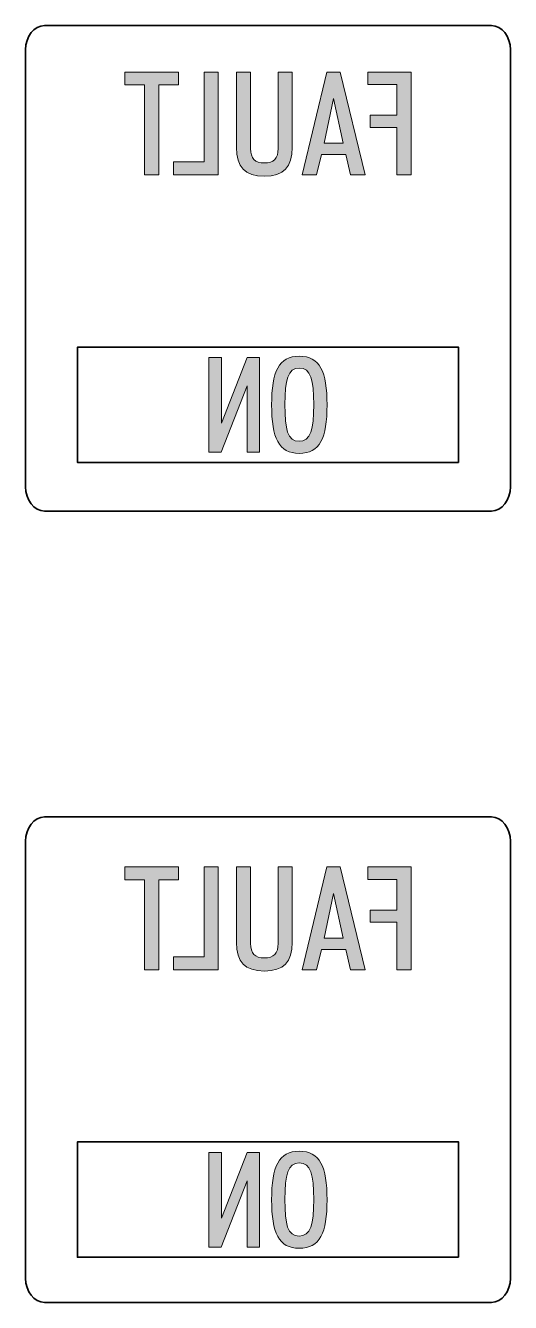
# Model space of a CAD drawing. Header units: millimetres. Extents: x 8 to 201, y 31 to 295.
# Drawn here: x 142.24 to 156.24, y 31.37 to 68.19 of the extents above; entities that cross this region are included whole.
import ezdxf

# ---------------------------------------------------------------- set-up
doc = ezdxf.new("R2010")
doc.units = ezdxf.units.MM
doc.header["$MEASUREMENT"] = 0
doc.layers.add('Layer 1', color=7, linetype='Continuous', lineweight=0)

# ---------------------------------------------------------------- blocks, each defined once
blk = doc.blocks.new('Block_41')
at = {"layer": 'Layer 1', "true_color": 0x1d1e1b, "transparency": 33554687}
h = blk.add_hatch(color=250, dxfattribs=at)
h.dxf.hatch_style = 2
edge = h.paths.add_edge_path()
edge.add_spline(control_points=[(150.558, 34.337), (150.558, 35.053), (150.467, 35.39), (150.139, 35.39), (149.811, 35.39), (149.724, 35.053), (149.724, 34.337), (149.724, 33.621), (149.799, 33.28), (150.135, 33.28), (150.459, 33.28), (150.558, 33.617), (150.558, 34.337)], knot_values=[0, 0, 0, 0, 1, 1, 1, 2, 2, 2, 3, 3, 3, 4, 4, 4, 4], degree=3, periodic=0)
edge = h.paths.add_edge_path()
edge.add_spline(control_points=[(150.941, 34.329), (150.941, 33.371), (150.732, 32.931), (150.139, 32.931), (149.546, 32.931), (149.341, 33.375), (149.341, 34.329), (149.341, 35.287), (149.546, 35.731), (150.139, 35.731), (150.732, 35.731), (150.941, 35.287), (150.941, 34.329)], knot_values=[0, 0, 0, 0, 1, 1, 1, 2, 2, 2, 3, 3, 3, 4, 4, 4, 4], degree=3, periodic=0)
h = blk.add_hatch(color=250, dxfattribs=at)
h.dxf.hatch_style = 2
edge = h.paths.add_edge_path()
edge.add_spline(control_points=[(148.989, 32.966), (148.989, 32.966), (148.63, 32.966), (148.63, 32.966), (148.63, 32.966), (148.63, 34.877), (148.63, 34.877), (148.63, 34.877), (147.887, 32.966), (147.887, 32.966), (147.887, 32.966), (147.531, 32.966), (147.531, 32.966), (147.531, 32.966), (147.531, 35.697), (147.531, 35.697), (147.531, 35.697), (147.891, 35.697), (147.891, 35.697), (147.891, 35.697), (147.891, 33.801), (147.891, 33.801), (147.891, 33.801), (148.638, 35.697), (148.638, 35.697), (148.638, 35.697), (148.989, 35.697), (148.989, 35.697), (148.989, 35.697), (148.989, 32.966), (148.989, 32.966)], knot_values=[0, 0, 0, 0, 1, 1, 1, 2, 2, 2, 3, 3, 3, 4, 4, 4, 5, 5, 5, 6, 6, 6, 7, 7, 7, 8, 8, 8, 9, 9, 9, 10, 10, 10, 10], degree=3, periodic=0)
at = {"layer": 'Layer 1'}
for points, knots in [([(150.941, 34.329), (150.941, 33.371), (150.732, 32.931), (150.139, 32.931), (149.546, 32.931), (149.341, 33.375), (149.341, 34.329), (149.341, 35.287), (149.546, 35.731), (150.139, 35.731), (150.732, 35.731), (150.941, 35.287), (150.941, 34.329)], [0, 0, 0, 0, 1, 1, 1, 2, 2, 2, 3, 3, 3, 4, 4, 4, 4]), ([(148.989, 32.966), (148.989, 32.966), (148.63, 32.966), (148.63, 32.966), (148.63, 32.966), (148.63, 34.877), (148.63, 34.877), (148.63, 34.877), (147.887, 32.966), (147.887, 32.966), (147.887, 32.966), (147.531, 32.966), (147.531, 32.966), (147.531, 32.966), (147.531, 35.697), (147.531, 35.697), (147.531, 35.697), (147.891, 35.697), (147.891, 35.697), (147.891, 35.697), (147.891, 33.801), (147.891, 33.801), (147.891, 33.801), (148.638, 35.697), (148.638, 35.697), (148.638, 35.697), (148.989, 35.697), (148.989, 35.697), (148.989, 35.697), (148.989, 32.966), (148.989, 32.966)], [0, 0, 0, 0, 1, 1, 1, 2, 2, 2, 3, 3, 3, 4, 4, 4, 5, 5, 5, 6, 6, 6, 7, 7, 7, 8, 8, 8, 9, 9, 9, 10, 10, 10, 10]), ([(150.558, 34.337), (150.558, 35.053), (150.467, 35.39), (150.139, 35.39), (149.811, 35.39), (149.724, 35.053), (149.724, 34.337), (149.724, 33.621), (149.799, 33.28), (150.135, 33.28), (150.459, 33.28), (150.558, 33.617), (150.558, 34.337)], [0, 0, 0, 0, 1, 1, 1, 2, 2, 2, 3, 3, 3, 4, 4, 4, 4])]:
    blk.add_open_spline(points, degree=3, knots=knots, dxfattribs=at)
blk = doc.blocks.new('Block_42')
at = {"layer": 'Layer 1', "true_color": 0x1d1e1b, "transparency": 33554687}
h = blk.add_hatch(color=250, dxfattribs=at)
h.dxf.hatch_style = 2
edge = h.paths.add_edge_path()
edge.add_spline(control_points=[(146.084, 40.963), (146.084, 40.963), (145.668, 40.963), (145.668, 40.963), (145.668, 40.963), (145.668, 43.556), (145.668, 43.556), (145.668, 43.556), (145.102, 43.556), (145.102, 43.556), (145.102, 43.556), (145.102, 43.926), (145.102, 43.926), (145.102, 43.926), (146.649, 43.926), (146.649, 43.926), (146.649, 43.926), (146.649, 43.556), (146.649, 43.556), (146.649, 43.556), (146.084, 43.556), (146.084, 43.556), (146.084, 43.556), (146.084, 40.963), (146.084, 40.963)], knot_values=[0, 0, 0, 0, 1, 1, 1, 2, 2, 2, 3, 3, 3, 4, 4, 4, 5, 5, 5, 6, 6, 6, 7, 7, 7, 8, 8, 8, 8], degree=3, periodic=0)
h = blk.add_hatch(color=250, dxfattribs=at)
h.dxf.hatch_style = 2
edge = h.paths.add_edge_path()
edge.add_spline(control_points=[(147.802, 40.963), (147.802, 40.963), (146.508, 40.963), (146.508, 40.963), (146.508, 40.963), (146.508, 41.333), (146.508, 41.333), (146.508, 41.333), (147.391, 41.333), (147.391, 41.333), (147.391, 41.333), (147.391, 43.926), (147.391, 43.926), (147.391, 43.926), (147.802, 43.926), (147.802, 43.926), (147.802, 43.926), (147.802, 40.963), (147.802, 40.963)], knot_values=[0, 0, 0, 0, 1, 1, 1, 2, 2, 2, 3, 3, 3, 4, 4, 4, 5, 5, 5, 6, 6, 6, 6], degree=3, periodic=0)
h = blk.add_hatch(color=250, dxfattribs=at)
h.dxf.hatch_style = 2
edge = h.paths.add_edge_path()
edge.add_spline(control_points=[(149.937, 41.753), (149.937, 41.184), (149.693, 40.926), (149.131, 40.926), (148.57, 40.926), (148.325, 41.184), (148.325, 41.753), (148.325, 41.753), (148.325, 43.926), (148.325, 43.926), (148.325, 43.926), (148.733, 43.926), (148.733, 43.926), (148.733, 43.926), (148.733, 41.72), (148.733, 41.72), (148.733, 41.437), (148.861, 41.304), (149.131, 41.304), (149.401, 41.304), (149.53, 41.437), (149.53, 41.72), (149.53, 41.72), (149.53, 43.926), (149.53, 43.926), (149.53, 43.926), (149.937, 43.926), (149.937, 43.926), (149.937, 43.926), (149.937, 41.753), (149.937, 41.753)], knot_values=[0, 0, 0, 0, 1, 1, 1, 2, 2, 2, 3, 3, 3, 4, 4, 4, 5, 5, 5, 6, 6, 6, 7, 7, 7, 8, 8, 8, 9, 9, 9, 10, 10, 10, 10], degree=3, periodic=0)
h = blk.add_hatch(color=250, dxfattribs=at)
h.dxf.hatch_style = 2
edge = h.paths.add_edge_path()
edge.add_spline(control_points=[(151.128, 43.162), (151.128, 43.162), (150.854, 41.877), (150.854, 41.877), (150.854, 41.877), (151.403, 41.877), (151.403, 41.877), (151.403, 41.877), (151.128, 43.162), (151.128, 43.162)], knot_values=[0, 0, 0, 0, 1, 1, 1, 2, 2, 2, 3, 3, 3, 3], degree=3, periodic=0)
edge = h.paths.add_edge_path()
edge.add_spline(control_points=[(152.037, 40.963), (152.037, 40.963), (151.621, 40.963), (151.621, 40.963), (151.621, 40.963), (151.48, 41.545), (151.48, 41.545), (151.48, 41.545), (150.781, 41.545), (150.781, 41.545), (150.781, 41.545), (150.636, 40.963), (150.636, 40.963), (150.636, 40.963), (150.22, 40.963), (150.22, 40.963), (150.22, 40.963), (150.936, 43.926), (150.936, 43.926), (150.936, 43.926), (151.321, 43.926), (151.321, 43.926), (151.321, 43.926), (152.037, 40.963), (152.037, 40.963)], knot_values=[0, 0, 0, 0, 1, 1, 1, 2, 2, 2, 3, 3, 3, 4, 4, 4, 5, 5, 5, 6, 6, 6, 7, 7, 7, 8, 8, 8, 8], degree=3, periodic=0)
h = blk.add_hatch(color=250, dxfattribs=at)
h.dxf.hatch_style = 2
edge = h.paths.add_edge_path()
edge.add_spline(control_points=[(153.371, 40.963), (153.371, 40.963), (152.959, 40.963), (152.959, 40.963), (152.959, 40.963), (152.959, 42.331), (152.959, 42.331), (152.959, 42.331), (152.188, 42.331), (152.188, 42.331), (152.188, 42.331), (152.188, 42.684), (152.188, 42.684), (152.188, 42.684), (152.959, 42.684), (152.959, 42.684), (152.959, 42.684), (152.959, 43.569), (152.959, 43.569), (152.959, 43.569), (152.119, 43.569), (152.119, 43.569), (152.119, 43.569), (152.119, 43.926), (152.119, 43.926), (152.119, 43.926), (153.371, 43.926), (153.371, 43.926), (153.371, 43.926), (153.371, 40.963), (153.371, 40.963)], knot_values=[0, 0, 0, 0, 1, 1, 1, 2, 2, 2, 3, 3, 3, 4, 4, 4, 5, 5, 5, 6, 6, 6, 7, 7, 7, 8, 8, 8, 9, 9, 9, 10, 10, 10, 10], degree=3, periodic=0)
at = {"layer": 'Layer 1'}
for points, knots in [([(146.084, 40.963), (146.084, 40.963), (145.668, 40.963), (145.668, 40.963), (145.668, 40.963), (145.668, 43.556), (145.668, 43.556), (145.668, 43.556), (145.102, 43.556), (145.102, 43.556), (145.102, 43.556), (145.102, 43.926), (145.102, 43.926), (145.102, 43.926), (146.649, 43.926), (146.649, 43.926), (146.649, 43.926), (146.649, 43.556), (146.649, 43.556), (146.649, 43.556), (146.084, 43.556), (146.084, 43.556), (146.084, 43.556), (146.084, 40.963), (146.084, 40.963)], [0, 0, 0, 0, 1, 1, 1, 2, 2, 2, 3, 3, 3, 4, 4, 4, 5, 5, 5, 6, 6, 6, 7, 7, 7, 8, 8, 8, 8]), ([(147.802, 40.963), (147.802, 40.963), (146.508, 40.963), (146.508, 40.963), (146.508, 40.963), (146.508, 41.333), (146.508, 41.333), (146.508, 41.333), (147.391, 41.333), (147.391, 41.333), (147.391, 41.333), (147.391, 43.926), (147.391, 43.926), (147.391, 43.926), (147.802, 43.926), (147.802, 43.926), (147.802, 43.926), (147.802, 40.963), (147.802, 40.963)], [0, 0, 0, 0, 1, 1, 1, 2, 2, 2, 3, 3, 3, 4, 4, 4, 5, 5, 5, 6, 6, 6, 6]), ([(149.937, 41.753), (149.937, 41.184), (149.693, 40.926), (149.131, 40.926), (148.57, 40.926), (148.325, 41.184), (148.325, 41.753), (148.325, 41.753), (148.325, 43.926), (148.325, 43.926), (148.325, 43.926), (148.733, 43.926), (148.733, 43.926), (148.733, 43.926), (148.733, 41.72), (148.733, 41.72), (148.733, 41.437), (148.861, 41.304), (149.131, 41.304), (149.401, 41.304), (149.53, 41.437), (149.53, 41.72), (149.53, 41.72), (149.53, 43.926), (149.53, 43.926), (149.53, 43.926), (149.937, 43.926), (149.937, 43.926), (149.937, 43.926), (149.937, 41.753), (149.937, 41.753)], [0, 0, 0, 0, 1, 1, 1, 2, 2, 2, 3, 3, 3, 4, 4, 4, 5, 5, 5, 6, 6, 6, 7, 7, 7, 8, 8, 8, 9, 9, 9, 10, 10, 10, 10]), ([(152.037, 40.963), (152.037, 40.963), (151.621, 40.963), (151.621, 40.963), (151.621, 40.963), (151.48, 41.545), (151.48, 41.545), (151.48, 41.545), (150.781, 41.545), (150.781, 41.545), (150.781, 41.545), (150.636, 40.963), (150.636, 40.963), (150.636, 40.963), (150.22, 40.963), (150.22, 40.963), (150.22, 40.963), (150.936, 43.926), (150.936, 43.926), (150.936, 43.926), (151.321, 43.926), (151.321, 43.926), (151.321, 43.926), (152.037, 40.963), (152.037, 40.963)], [0, 0, 0, 0, 1, 1, 1, 2, 2, 2, 3, 3, 3, 4, 4, 4, 5, 5, 5, 6, 6, 6, 7, 7, 7, 8, 8, 8, 8]), ([(153.371, 40.963), (153.371, 40.963), (152.959, 40.963), (152.959, 40.963), (152.959, 40.963), (152.959, 42.331), (152.959, 42.331), (152.959, 42.331), (152.188, 42.331), (152.188, 42.331), (152.188, 42.331), (152.188, 42.684), (152.188, 42.684), (152.188, 42.684), (152.959, 42.684), (152.959, 42.684), (152.959, 42.684), (152.959, 43.569), (152.959, 43.569), (152.959, 43.569), (152.119, 43.569), (152.119, 43.569), (152.119, 43.569), (152.119, 43.926), (152.119, 43.926), (152.119, 43.926), (153.371, 43.926), (153.371, 43.926), (153.371, 43.926), (153.371, 40.963), (153.371, 40.963)], [0, 0, 0, 0, 1, 1, 1, 2, 2, 2, 3, 3, 3, 4, 4, 4, 5, 5, 5, 6, 6, 6, 7, 7, 7, 8, 8, 8, 9, 9, 9, 10, 10, 10, 10]), ([(151.128, 43.162), (151.128, 43.162), (150.854, 41.877), (150.854, 41.877), (150.854, 41.877), (151.403, 41.877), (151.403, 41.877), (151.403, 41.877), (151.128, 43.162), (151.128, 43.162)], [0, 0, 0, 0, 1, 1, 1, 2, 2, 2, 3, 3, 3, 3])]:
    blk.add_open_spline(points, degree=3, knots=knots, dxfattribs=at)
blk = doc.blocks.new('Block_162')
at = {"layer": 'Layer 1', "true_color": 0x1d1e1b, "transparency": 33554687}
h = blk.add_hatch(color=250, dxfattribs=at)
h.dxf.hatch_style = 2
edge = h.paths.add_edge_path()
edge.add_spline(control_points=[(148.989, 55.888), (148.989, 55.888), (148.63, 55.888), (148.63, 55.888), (148.63, 55.888), (148.63, 57.8), (148.63, 57.8), (148.63, 57.8), (147.887, 55.888), (147.887, 55.888), (147.887, 55.888), (147.531, 55.888), (147.531, 55.888), (147.531, 55.888), (147.531, 58.619), (147.531, 58.619), (147.531, 58.619), (147.891, 58.619), (147.891, 58.619), (147.891, 58.619), (147.891, 56.723), (147.891, 56.723), (147.891, 56.723), (148.638, 58.619), (148.638, 58.619), (148.638, 58.619), (148.989, 58.619), (148.989, 58.619), (148.989, 58.619), (148.989, 55.888), (148.989, 55.888)], knot_values=[0, 0, 0, 0, 1, 1, 1, 2, 2, 2, 3, 3, 3, 4, 4, 4, 5, 5, 5, 6, 6, 6, 7, 7, 7, 8, 8, 8, 9, 9, 9, 10, 10, 10, 10], degree=3, periodic=0)
h = blk.add_hatch(color=250, dxfattribs=at)
h.dxf.hatch_style = 2
edge = h.paths.add_edge_path()
edge.add_spline(control_points=[(150.558, 57.26), (150.558, 57.976), (150.467, 58.313), (150.139, 58.313), (149.811, 58.313), (149.724, 57.976), (149.724, 57.26), (149.724, 56.543), (149.799, 56.202), (150.135, 56.202), (150.459, 56.202), (150.558, 56.54), (150.558, 57.26)], knot_values=[0, 0, 0, 0, 1, 1, 1, 2, 2, 2, 3, 3, 3, 4, 4, 4, 4], degree=3, periodic=0)
edge = h.paths.add_edge_path()
edge.add_spline(control_points=[(150.941, 57.252), (150.941, 56.294), (150.732, 55.854), (150.139, 55.854), (149.546, 55.854), (149.341, 56.298), (149.341, 57.252), (149.341, 58.21), (149.546, 58.654), (150.139, 58.654), (150.732, 58.654), (150.941, 58.21), (150.941, 57.252)], knot_values=[0, 0, 0, 0, 1, 1, 1, 2, 2, 2, 3, 3, 3, 4, 4, 4, 4], degree=3, periodic=0)
at = {"layer": 'Layer 1'}
for points, knots in [([(148.989, 55.888), (148.989, 55.888), (148.63, 55.888), (148.63, 55.888), (148.63, 55.888), (148.63, 57.8), (148.63, 57.8), (148.63, 57.8), (147.887, 55.888), (147.887, 55.888), (147.887, 55.888), (147.531, 55.888), (147.531, 55.888), (147.531, 55.888), (147.531, 58.619), (147.531, 58.619), (147.531, 58.619), (147.891, 58.619), (147.891, 58.619), (147.891, 58.619), (147.891, 56.723), (147.891, 56.723), (147.891, 56.723), (148.638, 58.619), (148.638, 58.619), (148.638, 58.619), (148.989, 58.619), (148.989, 58.619), (148.989, 58.619), (148.989, 55.888), (148.989, 55.888)], [0, 0, 0, 0, 1, 1, 1, 2, 2, 2, 3, 3, 3, 4, 4, 4, 5, 5, 5, 6, 6, 6, 7, 7, 7, 8, 8, 8, 9, 9, 9, 10, 10, 10, 10]), ([(150.941, 57.252), (150.941, 56.294), (150.732, 55.854), (150.139, 55.854), (149.546, 55.854), (149.341, 56.298), (149.341, 57.252), (149.341, 58.21), (149.546, 58.654), (150.139, 58.654), (150.732, 58.654), (150.941, 58.21), (150.941, 57.252)], [0, 0, 0, 0, 1, 1, 1, 2, 2, 2, 3, 3, 3, 4, 4, 4, 4]), ([(150.558, 57.26), (150.558, 57.976), (150.467, 58.313), (150.139, 58.313), (149.811, 58.313), (149.724, 57.976), (149.724, 57.26), (149.724, 56.543), (149.799, 56.202), (150.135, 56.202), (150.459, 56.202), (150.558, 56.54), (150.558, 57.26)], [0, 0, 0, 0, 1, 1, 1, 2, 2, 2, 3, 3, 3, 4, 4, 4, 4])]:
    blk.add_open_spline(points, degree=3, knots=knots, dxfattribs=at)
blk = doc.blocks.new('Block_163')
at = {"layer": 'Layer 1', "true_color": 0x1d1e1b, "transparency": 33554687}
h = blk.add_hatch(color=250, dxfattribs=at)
h.dxf.hatch_style = 2
edge = h.paths.add_edge_path()
edge.add_spline(control_points=[(146.084, 63.886), (146.084, 63.886), (145.668, 63.886), (145.668, 63.886), (145.668, 63.886), (145.668, 66.479), (145.668, 66.479), (145.668, 66.479), (145.102, 66.479), (145.102, 66.479), (145.102, 66.479), (145.102, 66.849), (145.102, 66.849), (145.102, 66.849), (146.649, 66.849), (146.649, 66.849), (146.649, 66.849), (146.649, 66.479), (146.649, 66.479), (146.649, 66.479), (146.084, 66.479), (146.084, 66.479), (146.084, 66.479), (146.084, 63.886), (146.084, 63.886)], knot_values=[0, 0, 0, 0, 1, 1, 1, 2, 2, 2, 3, 3, 3, 4, 4, 4, 5, 5, 5, 6, 6, 6, 7, 7, 7, 8, 8, 8, 8], degree=3, periodic=0)
h = blk.add_hatch(color=250, dxfattribs=at)
h.dxf.hatch_style = 2
edge = h.paths.add_edge_path()
edge.add_spline(control_points=[(147.802, 63.886), (147.802, 63.886), (146.508, 63.886), (146.508, 63.886), (146.508, 63.886), (146.508, 64.256), (146.508, 64.256), (146.508, 64.256), (147.391, 64.256), (147.391, 64.256), (147.391, 64.256), (147.391, 66.849), (147.391, 66.849), (147.391, 66.849), (147.802, 66.849), (147.802, 66.849), (147.802, 66.849), (147.802, 63.886), (147.802, 63.886)], knot_values=[0, 0, 0, 0, 1, 1, 1, 2, 2, 2, 3, 3, 3, 4, 4, 4, 5, 5, 5, 6, 6, 6, 6], degree=3, periodic=0)
h = blk.add_hatch(color=250, dxfattribs=at)
h.dxf.hatch_style = 2
edge = h.paths.add_edge_path()
edge.add_spline(control_points=[(149.937, 64.676), (149.937, 64.106), (149.693, 63.849), (149.131, 63.849), (148.57, 63.849), (148.325, 64.106), (148.325, 64.676), (148.325, 64.676), (148.325, 66.849), (148.325, 66.849), (148.325, 66.849), (148.733, 66.849), (148.733, 66.849), (148.733, 66.849), (148.733, 64.642), (148.733, 64.642), (148.733, 64.36), (148.861, 64.227), (149.131, 64.227), (149.401, 64.227), (149.53, 64.36), (149.53, 64.642), (149.53, 64.642), (149.53, 66.849), (149.53, 66.849), (149.53, 66.849), (149.937, 66.849), (149.937, 66.849), (149.937, 66.849), (149.937, 64.676), (149.937, 64.676)], knot_values=[0, 0, 0, 0, 1, 1, 1, 2, 2, 2, 3, 3, 3, 4, 4, 4, 5, 5, 5, 6, 6, 6, 7, 7, 7, 8, 8, 8, 9, 9, 9, 10, 10, 10, 10], degree=3, periodic=0)
h = blk.add_hatch(color=250, dxfattribs=at)
h.dxf.hatch_style = 2
edge = h.paths.add_edge_path()
edge.add_spline(control_points=[(151.129, 66.084), (151.129, 66.084), (150.854, 64.8), (150.854, 64.8), (150.854, 64.8), (151.403, 64.8), (151.403, 64.8), (151.403, 64.8), (151.129, 66.084), (151.129, 66.084)], knot_values=[0, 0, 0, 0, 1, 1, 1, 2, 2, 2, 3, 3, 3, 3], degree=3, periodic=0)
edge = h.paths.add_edge_path()
edge.add_spline(control_points=[(152.037, 63.886), (152.037, 63.886), (151.622, 63.886), (151.622, 63.886), (151.622, 63.886), (151.48, 64.468), (151.48, 64.468), (151.48, 64.468), (150.781, 64.468), (150.781, 64.468), (150.781, 64.468), (150.636, 63.886), (150.636, 63.886), (150.636, 63.886), (150.22, 63.886), (150.22, 63.886), (150.22, 63.886), (150.936, 66.849), (150.936, 66.849), (150.936, 66.849), (151.321, 66.849), (151.321, 66.849), (151.321, 66.849), (152.037, 63.886), (152.037, 63.886)], knot_values=[0, 0, 0, 0, 1, 1, 1, 2, 2, 2, 3, 3, 3, 4, 4, 4, 5, 5, 5, 6, 6, 6, 7, 7, 7, 8, 8, 8, 8], degree=3, periodic=0)
h = blk.add_hatch(color=250, dxfattribs=at)
h.dxf.hatch_style = 2
edge = h.paths.add_edge_path()
edge.add_spline(control_points=[(153.37, 63.886), (153.37, 63.886), (152.959, 63.886), (152.959, 63.886), (152.959, 63.886), (152.959, 65.253), (152.959, 65.253), (152.959, 65.253), (152.187, 65.253), (152.187, 65.253), (152.187, 65.253), (152.187, 65.607), (152.187, 65.607), (152.187, 65.607), (152.959, 65.607), (152.959, 65.607), (152.959, 65.607), (152.959, 66.492), (152.959, 66.492), (152.959, 66.492), (152.119, 66.492), (152.119, 66.492), (152.119, 66.492), (152.119, 66.849), (152.119, 66.849), (152.119, 66.849), (153.37, 66.849), (153.37, 66.849), (153.37, 66.849), (153.37, 63.886), (153.37, 63.886)], knot_values=[0, 0, 0, 0, 1, 1, 1, 2, 2, 2, 3, 3, 3, 4, 4, 4, 5, 5, 5, 6, 6, 6, 7, 7, 7, 8, 8, 8, 9, 9, 9, 10, 10, 10, 10], degree=3, periodic=0)
at = {"layer": 'Layer 1'}
for points, knots in [([(146.084, 63.886), (146.084, 63.886), (145.668, 63.886), (145.668, 63.886), (145.668, 63.886), (145.668, 66.479), (145.668, 66.479), (145.668, 66.479), (145.102, 66.479), (145.102, 66.479), (145.102, 66.479), (145.102, 66.849), (145.102, 66.849), (145.102, 66.849), (146.649, 66.849), (146.649, 66.849), (146.649, 66.849), (146.649, 66.479), (146.649, 66.479), (146.649, 66.479), (146.084, 66.479), (146.084, 66.479), (146.084, 66.479), (146.084, 63.886), (146.084, 63.886)], [0, 0, 0, 0, 1, 1, 1, 2, 2, 2, 3, 3, 3, 4, 4, 4, 5, 5, 5, 6, 6, 6, 7, 7, 7, 8, 8, 8, 8]), ([(147.802, 63.886), (147.802, 63.886), (146.508, 63.886), (146.508, 63.886), (146.508, 63.886), (146.508, 64.256), (146.508, 64.256), (146.508, 64.256), (147.391, 64.256), (147.391, 64.256), (147.391, 64.256), (147.391, 66.849), (147.391, 66.849), (147.391, 66.849), (147.802, 66.849), (147.802, 66.849), (147.802, 66.849), (147.802, 63.886), (147.802, 63.886)], [0, 0, 0, 0, 1, 1, 1, 2, 2, 2, 3, 3, 3, 4, 4, 4, 5, 5, 5, 6, 6, 6, 6]), ([(149.937, 64.676), (149.937, 64.106), (149.693, 63.849), (149.131, 63.849), (148.57, 63.849), (148.325, 64.106), (148.325, 64.676), (148.325, 64.676), (148.325, 66.849), (148.325, 66.849), (148.325, 66.849), (148.733, 66.849), (148.733, 66.849), (148.733, 66.849), (148.733, 64.642), (148.733, 64.642), (148.733, 64.36), (148.861, 64.227), (149.131, 64.227), (149.401, 64.227), (149.53, 64.36), (149.53, 64.642), (149.53, 64.642), (149.53, 66.849), (149.53, 66.849), (149.53, 66.849), (149.937, 66.849), (149.937, 66.849), (149.937, 66.849), (149.937, 64.676), (149.937, 64.676)], [0, 0, 0, 0, 1, 1, 1, 2, 2, 2, 3, 3, 3, 4, 4, 4, 5, 5, 5, 6, 6, 6, 7, 7, 7, 8, 8, 8, 9, 9, 9, 10, 10, 10, 10]), ([(152.037, 63.886), (152.037, 63.886), (151.622, 63.886), (151.622, 63.886), (151.622, 63.886), (151.48, 64.468), (151.48, 64.468), (151.48, 64.468), (150.781, 64.468), (150.781, 64.468), (150.781, 64.468), (150.636, 63.886), (150.636, 63.886), (150.636, 63.886), (150.22, 63.886), (150.22, 63.886), (150.22, 63.886), (150.936, 66.849), (150.936, 66.849), (150.936, 66.849), (151.321, 66.849), (151.321, 66.849), (151.321, 66.849), (152.037, 63.886), (152.037, 63.886)], [0, 0, 0, 0, 1, 1, 1, 2, 2, 2, 3, 3, 3, 4, 4, 4, 5, 5, 5, 6, 6, 6, 7, 7, 7, 8, 8, 8, 8]), ([(153.37, 63.886), (153.37, 63.886), (152.959, 63.886), (152.959, 63.886), (152.959, 63.886), (152.959, 65.253), (152.959, 65.253), (152.959, 65.253), (152.187, 65.253), (152.187, 65.253), (152.187, 65.253), (152.187, 65.607), (152.187, 65.607), (152.187, 65.607), (152.959, 65.607), (152.959, 65.607), (152.959, 65.607), (152.959, 66.492), (152.959, 66.492), (152.959, 66.492), (152.119, 66.492), (152.119, 66.492), (152.119, 66.492), (152.119, 66.849), (152.119, 66.849), (152.119, 66.849), (153.37, 66.849), (153.37, 66.849), (153.37, 66.849), (153.37, 63.886), (153.37, 63.886)], [0, 0, 0, 0, 1, 1, 1, 2, 2, 2, 3, 3, 3, 4, 4, 4, 5, 5, 5, 6, 6, 6, 7, 7, 7, 8, 8, 8, 9, 9, 9, 10, 10, 10, 10]), ([(151.129, 66.084), (151.129, 66.084), (150.854, 64.8), (150.854, 64.8), (150.854, 64.8), (151.403, 64.8), (151.403, 64.8), (151.403, 64.8), (151.129, 66.084), (151.129, 66.084)], [0, 0, 0, 0, 1, 1, 1, 2, 2, 2, 3, 3, 3, 3])]:
    blk.add_open_spline(points, degree=3, knots=knots, dxfattribs=at)

msp = doc.modelspace()

# ---------------------------------------------------------------- linework, layer by layer
at = {"layer": 'Layer 1', "color": 250, "lineweight": 35, "true_color": 0x1d1e1b}
for points in [[(154.736, 55.592), (143.736, 55.592), (143.736, 58.916), (154.736, 58.916)], [(154.736, 32.673), (143.736, 32.673), (143.736, 35.997), (154.736, 35.997)]]:
    msp.add_lwpolyline(points, close=True, dxfattribs=at)
at = {"layer": 'Layer 1', "color": 250, "lineweight": 35, "true_color": 0x1d1d1b}
for points in [[(155.686, 68.191), (155.686, 68.191), (142.786, 68.191), (142.786, 68.191), (142.484, 68.191), (142.236, 67.876), (142.236, 67.491), (142.236, 67.491), (142.236, 54.891), (142.236, 54.891), (142.236, 54.506), (142.484, 54.191), (142.786, 54.191), (142.786, 54.191), (155.686, 54.191), (155.686, 54.191), (155.989, 54.191), (156.236, 54.506), (156.236, 54.891), (156.236, 54.891), (156.236, 67.491), (156.236, 67.491), (156.236, 67.876), (155.989, 68.191), (155.686, 68.191)], [(155.686, 45.368), (155.686, 45.368), (142.786, 45.368), (142.786, 45.368), (142.484, 45.368), (142.236, 45.053), (142.236, 44.668), (142.236, 44.668), (142.236, 32.068), (142.236, 32.068), (142.236, 31.683), (142.484, 31.368), (142.786, 31.368), (142.786, 31.368), (155.686, 31.368), (155.686, 31.368), (155.989, 31.368), (156.236, 31.683), (156.236, 32.068), (156.236, 32.068), (156.236, 44.668), (156.236, 44.668), (156.236, 45.053), (155.989, 45.368), (155.686, 45.368)]]:
    msp.add_open_spline(points, degree=3, knots=[0, 0, 0, 0, 1, 1, 1, 2, 2, 2, 3, 3, 3, 4, 4, 4, 5, 5, 5, 6, 6, 6, 7, 7, 7, 8, 8, 8, 8], dxfattribs=at)

# ---------------------------------------------------------------- block references
at = {"layer": 'Layer 1'}
for name in ['Block_163', 'Block_162', 'Block_42', 'Block_41']:
    msp.add_blockref(name, (0, 0), dxfattribs=at)

doc.saveas('drawing.dxf')
